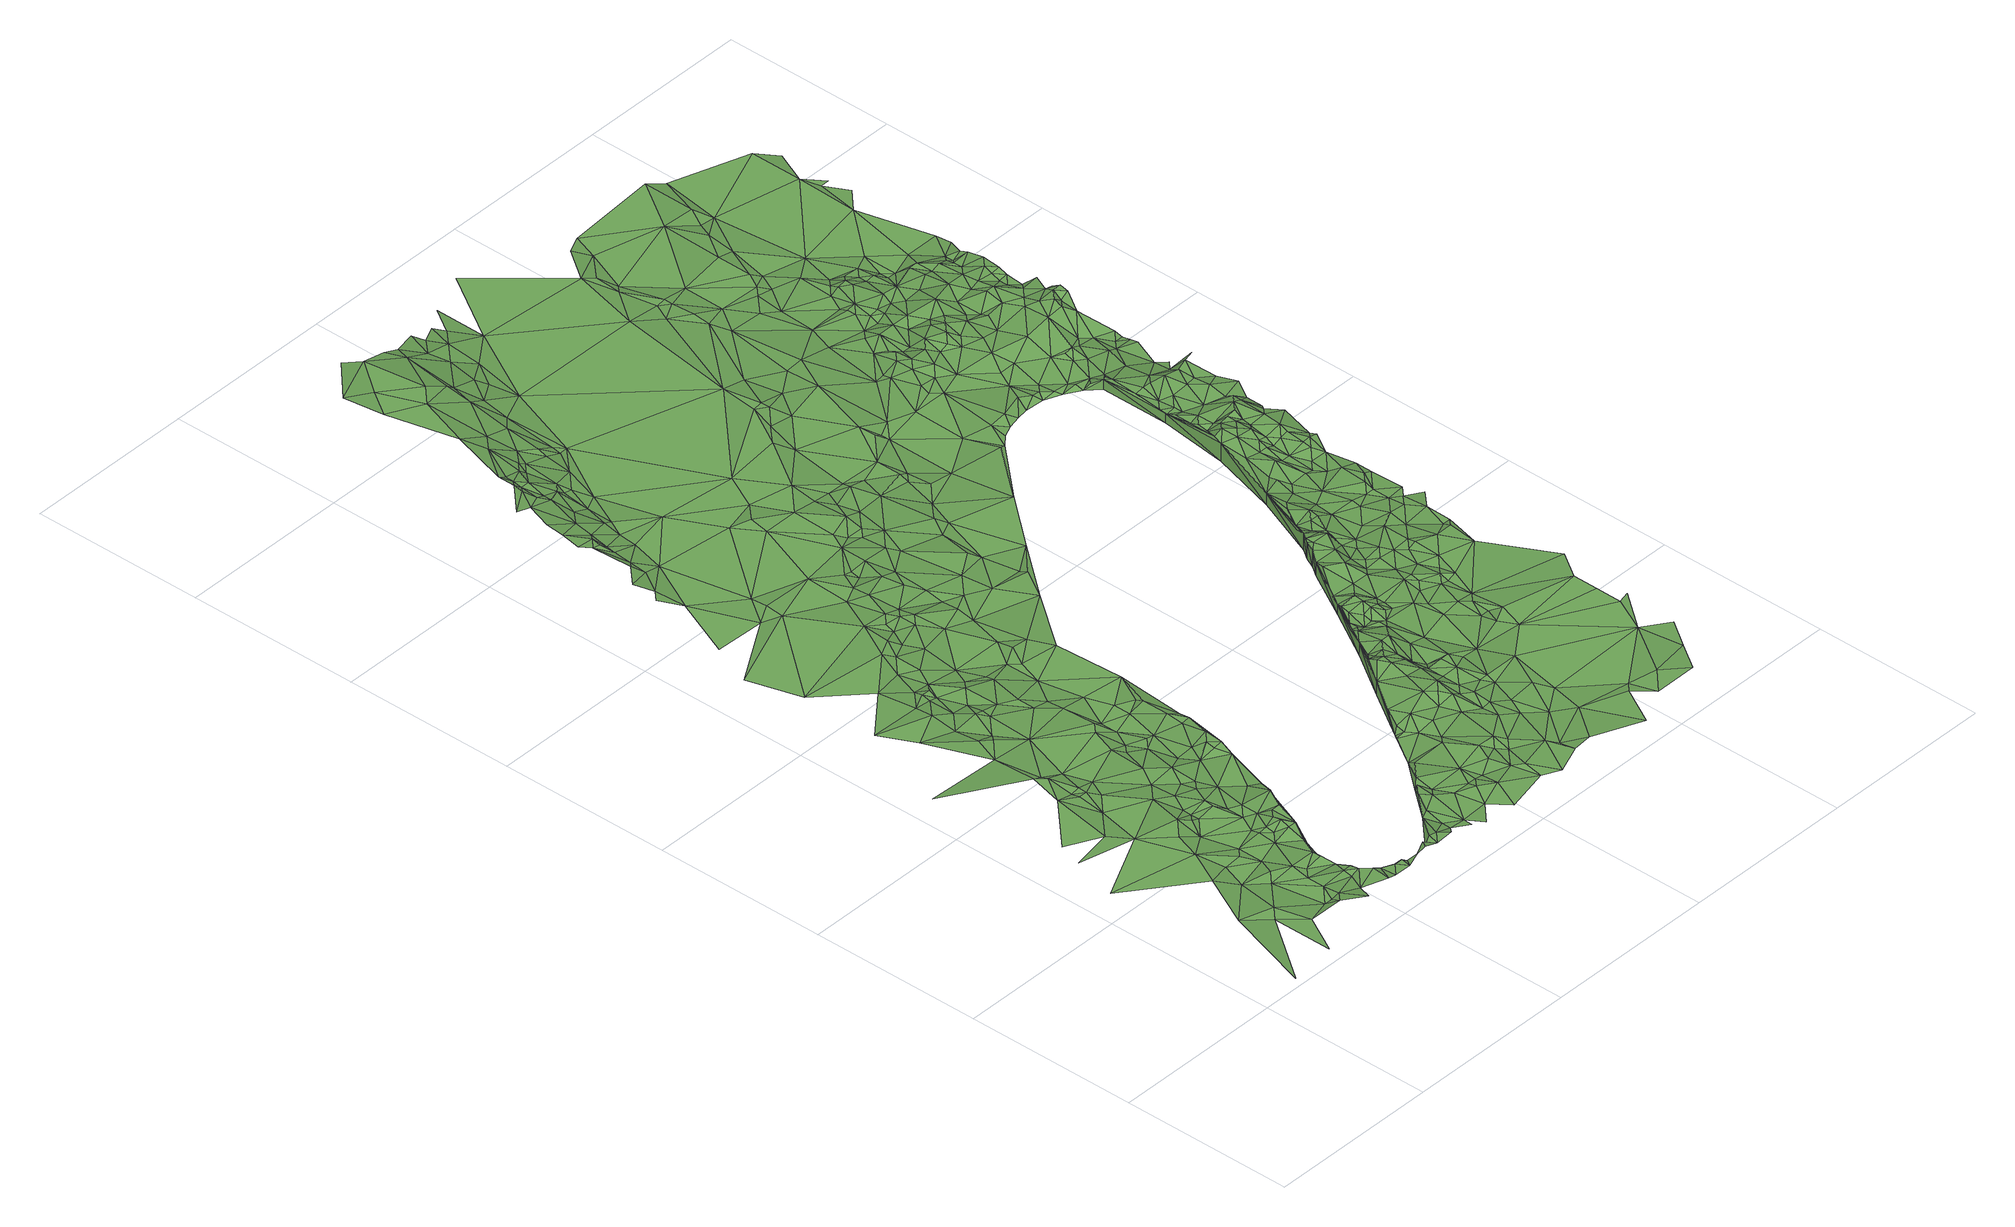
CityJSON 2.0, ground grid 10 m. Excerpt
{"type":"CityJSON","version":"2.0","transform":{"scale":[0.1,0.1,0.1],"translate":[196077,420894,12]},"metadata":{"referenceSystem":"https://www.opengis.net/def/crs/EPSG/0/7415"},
"CityObjects":{
"plantcover1":{"type":"PlantCover","attributes":{"3df_class":"Forest","bgt_fysiekvoorkomen":"groenvoorziening","bgt_status":"bestaand","identificatienamespace":"NL.IMGeo","begroeidterreindeeloptalud":"true","plus_fysiekvoorkomen":"gras- en kruidachtigen","relatievehoogteligging":0,"aantal_punten":0},"geometry":[{"type":"MultiSurface","lod":"1","boundaries":[[[0,1,2]],[[3,1,0]],[[0,4,5]],[[3,0,5]],[[3,6,1]],[[1,6,7]],[[7,8,9]],[[5,10,3]],[[9,8,11]],[[11,12,13]],[[3,14,6]],[[5,15,10]],[[10,14,3]],[[16,12,17]],[[6,18,7]],[[18,8,7]],[[10,15,19]],[[14,20,6]],[[14,10,21]],[[10,19,21]],[[22,19,15]],[[12,11,23]],[[6,24,18]],[[22,15,25]],[[24,6,20]],[[26,11,8]],[[21,19,22]],[[27,8,18]],[[17,12,23]],[[14,21,28]],[[20,14,29]],[[30,22,25]],[[29,14,28]],[[27,18,24]],[[31,32,33]],[[34,8,27]],[[35,26,8]],[[24,20,29]],[[36,11,26]],[[21,22,37]],[[35,8,34]],[[17,23,38]],[[37,22,30]],[[28,21,39]],[[29,28,40]],[[34,27,24]],[[17,38,41]],[[11,42,23]],[[17,41,43]],[[32,17,43]],[[23,44,38]],[[21,37,39]],[[35,36,26]],[[40,28,45]],[[46,24,29]],[[38,44,41]],[[36,42,11]],[[44,23,47]],[[40,48,29]],[[37,30,49]],[[34,24,46]],[[45,28,39]],[[41,44,50]],[[43,41,50]],[[43,51,32]],[[36,35,52]],[[53,49,30]],[[54,53,30]],[[39,37,49]],[[32,51,33]],[[55,35,34]],[[23,42,47]],[[56,40,45]],[[46,29,48]],[[48,40,56]],[[57,39,49]],[[58,52,35]],[[45,39,57]],[[50,44,59]],[[43,50,60]],[[43,60,51]],[[61,34,46]],[[44,47,59]],[[49,62,57]],[[36,52,63]],[[57,62,45]],[[53,62,49]],[[55,34,61]],[[64,56,45]],[[33,65,66]],[[67,66,68]],[[56,64,48]],[[60,50,59]],[[53,54,69]],[[63,70,36]],[[58,63,52]],[[42,36,70]],[[69,62,53]],[[71,69,54]],[[72,58,35]],[[73,46,48]],[[72,35,55]],[[48,64,74]],[[75,61,46]],[[66,65,76]],[[74,73,48]],[[51,77,33]],[[33,78,65]],[[71,79,69]],[[80,55,61]],[[75,46,81]],[[47,82,59]],[[81,46,73]],[[75,80,61]],[[83,63,58]],[[47,42,82]],[[66,76,68]],[[51,60,77]],[[84,69,79]],[[70,63,85]],[[86,79,71]],[[70,87,42]],[[68,88,67]],[[89,80,75]],[[83,58,72]],[[67,88,90]],[[75,81,89]],[[91,55,80]],[[73,74,92]],[[85,63,83]],[[33,77,78]],[[84,79,93]],[[70,85,87]],[[81,73,92]],[[94,80,89]],[[91,72,55]],[[78,95,65]],[[93,79,86]],[[95,76,65]],[[82,42,87]],[[89,81,92]],[[91,80,94]],[[59,96,60]],[[84,93,97]],[[92,94,89]],[[72,98,83]],[[85,83,98]],[[97,93,86]],[[59,82,99]],[[98,72,100]],[[101,94,92]],[[91,100,72]],[[87,85,102]],[[101,91,94]],[[77,95,78]],[[97,86,103]],[[104,68,76]],[[105,76,95]],[[106,82,87]],[[74,107,92]],[[108,101,92]],[[109,85,98]],[[87,102,106]],[[108,91,101]],[[110,111,112]],[[59,99,96]],[[105,104,76]],[[68,113,88]],[[109,98,100]],[[109,102,85]],[[60,114,77]],[[115,100,91]],[[77,116,95]],[[104,113,68]],[[88,117,90]],[[116,105,95]],[[90,118,112]],[[91,108,115]],[[119,106,102]],[[107,108,92]],[[82,106,120]],[[82,120,99]],[[114,60,96]],[[88,113,121]],[[102,109,119]],[[88,121,117]],[[122,123,103]],[[105,124,104]],[[119,120,106]],[[125,109,100]],[[104,126,113]],[[116,127,105]],[[115,125,100]],[[122,128,123]],[[127,124,105]],[[124,126,104]],[[107,115,108]],[[99,129,96]],[[113,126,121]],[[117,130,90]],[[128,131,123]],[[121,132,117]],[[77,133,116]],[[126,132,121]],[[99,120,134]],[[116,135,127]],[[128,136,131]],[[137,119,109]],[[99,134,129]],[[127,135,124]],[[137,120,119]],[[111,110,138]],[[139,115,107]],[[140,96,129]],[[132,141,117]],[[125,115,139]],[[126,141,132]],[[114,142,77]],[[90,130,118]],[[138,143,144]],[[128,145,136]],[[96,140,114]],[[117,141,130]],[[146,123,131]],[[124,147,126]],[[116,133,135]],[[148,112,118]],[[134,120,149]],[[129,134,140]],[[135,147,124]],[[150,133,77]],[[147,141,126]],[[149,120,137]],[[131,136,146]],[[142,150,77]],[[143,151,152]],[[112,148,110]],[[153,109,125]],[[136,145,154]],[[114,140,155]],[[141,156,130]],[[139,107,153]],[[109,153,137]],[[157,140,134]],[[125,139,153]],[[154,158,136]],[[133,159,135]],[[155,142,114]],[[136,158,146]],[[155,140,157]],[[147,160,141]],[[134,149,161]],[[151,162,163]],[[149,137,164]],[[156,165,130]],[[130,165,118]],[[157,134,161]],[[135,166,147]],[[155,167,142]],[[159,166,135]],[[133,168,159]],[[141,169,156]],[[149,164,161]],[[158,170,146]],[[167,150,142]],[[162,171,163]],[[161,155,157]],[[143,172,151]],[[138,173,143]],[[168,133,150]],[[160,169,141]],[[158,154,174]],[[164,137,175]],[[176,175,137]],[[153,176,137]],[[166,160,147]],[[174,170,158]],[[177,174,154]],[[170,178,146]],[[138,110,179]],[[165,180,118]],[[155,181,167]],[[182,183,184]],[[172,162,151]],[[184,183,185]],[[181,155,161]],[[156,186,165]],[[187,185,171]],[[138,179,173]],[[187,171,162]],[[175,176,188]],[[167,189,150]],[[173,172,143]],[[164,175,190]],[[174,191,170]],[[176,153,188]],[[166,192,160]],[[168,193,159]],[[160,192,169]],[[161,164,194]],[[195,184,185]],[[178,170,191]],[[189,168,150]],[[169,186,156]],[[180,148,118]],[[195,185,196]],[[196,185,187]],[[159,193,166]],[[165,197,180]],[[198,146,178]],[[175,188,190]],[[199,200,182]],[[201,182,184]],[[194,164,190]],[[186,197,165]],[[172,187,162]],[[202,167,181]],[[184,195,203]],[[202,189,167]],[[195,196,203]],[[174,204,205]],[[181,161,206]],[[178,191,207]],[[188,153,208]],[[161,194,206]],[[201,199,182]],[[174,209,191]],[[189,193,168]],[[201,184,203]],[[200,199,210]],[[207,198,178]],[[188,208,190]],[[166,211,192]],[[192,211,169]],[[210,212,213]],[[197,214,180]],[[180,214,148]],[[191,215,207]],[[216,196,187]],[[174,205,209]],[[208,194,190]],[[148,217,110]],[[218,179,110]],[[216,187,172]],[[191,209,215]],[[215,198,207]],[[193,211,166]],[[203,196,216]],[[212,219,213]],[[153,220,208]],[[221,202,181]],[[218,173,179]],[[222,181,206]],[[206,194,208]],[[215,223,198]],[[186,224,197]],[[148,214,225]],[[226,201,203]],[[227,186,169]],[[221,181,222]],[[224,214,197]],[[199,228,210]],[[229,212,210]],[[225,230,148]],[[208,220,206]],[[201,231,199]],[[206,220,222]],[[226,203,216]],[[209,232,215]],[[205,233,209]],[[193,234,211]],[[228,229,210]],[[110,217,218]],[[235,169,211]],[[236,189,202]],[[217,148,230]],[[236,193,189]],[[237,198,223]],[[225,214,238]],[[239,219,212]],[[231,201,226]],[[240,223,215]],[[229,239,212]],[[209,233,232]],[[227,224,186]],[[199,241,228]],[[236,202,221]],[[214,224,238]],[[242,219,243]],[[231,241,199]],[[238,230,225]],[[227,169,235]],[[244,172,173]],[[239,243,219]],[[245,246,205]],[[205,246,233]],[[215,232,240]],[[229,247,239]],[[228,247,229]],[[234,248,211]],[[236,221,222]],[[222,220,236]],[[249,242,243]],[[237,223,250]],[[240,250,223]],[[232,233,251]],[[252,216,172]],[[253,243,239]],[[247,253,239]],[[193,254,234]],[[255,217,230]],[[256,238,224]],[[211,248,235]],[[257,231,226]],[[258,230,238]],[[251,233,246]],[[256,224,227]],[[228,259,247]],[[228,241,259]],[[240,232,251]],[[249,243,260]],[[230,258,255]],[[261,241,231]],[[256,258,238]],[[259,253,247]],[[260,243,253]],[[262,242,249]],[[254,193,236]],[[218,217,263]],[[226,216,252]],[[234,264,248]],[[263,217,255]],[[261,231,257]],[[218,265,173]],[[251,246,266]],[[240,251,266]],[[241,261,259]],[[245,267,246]],[[252,257,226]],[[264,235,248]],[[262,249,260]],[[262,268,242]],[[253,259,269]],[[254,264,234]],[[270,260,253]],[[271,237,250]],[[227,235,272]],[[273,256,227]],[[250,240,271]],[[244,252,172]],[[218,263,274]],[[261,275,259]],[[269,270,253]],[[266,276,240]],[[256,277,258]],[[246,278,266]],[[279,261,257]],[[244,173,265]],[[258,280,255]],[[272,235,264]],[[281,263,255]],[[259,275,269]],[[282,260,270]],[[227,272,273]],[[261,283,275]],[[262,260,282]],[[237,284,285]],[[286,274,263]],[[279,257,252]],[[256,273,277]],[[246,267,278]],[[237,287,284]],[[283,269,275]],[[266,278,276]],[[279,283,261]],[[281,286,263]],[[288,270,269]],[[271,287,237]],[[240,276,289]],[[280,281,255]],[[282,270,288]],[[240,289,271]],[[277,290,258]],[[290,280,258]],[[218,274,291]],[[274,286,292]],[[262,293,268]],[[262,282,294]],[[284,295,285]],[[296,269,283]],[[284,287,295]],[[268,297,298]],[[288,294,282]],[[278,267,299]],[[296,288,269]],[[295,300,285]],[[273,272,301]],[[278,302,276]],[[296,283,279]],[[303,298,304]],[[218,291,265]],[[292,286,305]],[[293,262,294]],[[286,281,305]],[[292,291,274]],[[277,273,301]],[[271,306,287]],[[299,267,307]],[[276,302,289]],[[289,306,271]],[[308,285,300]],[[268,293,297]],[[309,281,280]],[[278,299,310]],[[295,311,300]],[[301,290,277]],[[312,272,264]],[[312,264,254]],[[290,309,280]],[[295,287,311]],[[304,298,297]],[[302,278,310]],[[305,281,309]],[[294,288,313]],[[313,288,296]],[[291,292,305]],[[306,314,287]],[[311,308,300]],[[315,306,289]],[[244,265,316]],[[317,301,272]],[[244,318,252]],[[289,302,315]],[[287,314,311]],[[319,299,307]],[[320,285,308]],[[321,293,294]],[[310,315,302]],[[301,322,290]],[[322,309,290]],[[323,294,313]],[[324,296,279]],[[325,279,252]],[[299,319,310]],[[326,303,304]],[[318,244,316]],[[327,305,309]],[[323,321,294]],[[315,310,328]],[[265,291,329]],[[330,304,297]],[[317,272,312]],[[331,314,306]],[[332,297,293]],[[333,313,296]],[[305,327,291]],[[306,315,331]],[[334,308,311]],[[285,320,335]],[[314,336,311]],[[316,265,337]],[[333,323,313]],[[310,319,328]],[[301,317,322]],[[319,307,338]],[[332,293,321]],[[339,303,326]],[[340,309,322]],[[265,329,337]],[[329,291,341]],[[340,327,309]],[[333,296,324]],[[321,323,342]],[[334,320,308]],[[326,304,330]],[[252,318,325]],[[342,323,333]],[[336,334,311]],[[343,315,328]],[[331,336,314]],[[327,344,291]],[[318,316,337]],[[291,344,341]],[[279,325,324]],[[297,345,330]],[[297,332,345]],[[331,315,343]],[[346,319,338]],[[342,333,324]],[[347,321,342]],[[348,328,319]],[[347,332,321]],[[336,349,334]],[[350,329,341]],[[351,346,338]],[[336,331,352]],[[347,342,324]],[[317,353,322]],[[354,327,340]],[[341,344,355]],[[337,329,350]],[[322,356,340]],[[344,327,354]],[[334,357,320]],[[328,348,343]],[[336,352,349]],[[312,358,317]],[[359,331,343]],[[331,359,352]],[[349,360,334]],[[355,350,341]],[[346,361,319]],[[332,362,345]],[[363,364,320]],[[354,355,344]],[[347,365,332]],[[326,330,366]],[[335,320,367]],[[368,363,320]],[[369,318,337]],[[368,320,357]],[[334,360,357]],[[352,360,349]],[[366,330,345]],[[365,362,332]],[[322,353,356]],[[358,370,317]],[[371,359,343]],[[317,370,353]],[[352,359,372]],[[373,337,350]],[[348,319,361]],[[352,372,360]],[[348,371,343]],[[364,367,320]],[[318,369,325]],[[374,354,340]],[[375,346,351]],[[363,376,364]],[[345,362,366]],[[374,340,356]],[[377,372,359]],[[371,377,359]],[[363,368,376]],[[324,378,347]],[[354,379,355]],[[350,355,379]],[[369,337,373]],[[366,380,326]],[[381,357,360]],[[364,376,382]],[[360,372,383]],[[357,381,368]],[[382,384,364]],[[335,367,385]],[[373,350,386]],[[378,365,347]],[[365,387,362]],[[375,361,346]],[[372,377,383]],[[388,371,348]],[[312,389,358]],[[386,350,379]],[[376,368,390]],[[391,360,383]],[[376,392,382]],[[353,374,356]],[[384,367,364]],[[391,381,360]],[[382,392,384]],[[361,388,348]],[[390,368,381]],[[393,377,371]],[[394,392,376]],[[373,386,395]],[[376,390,394]],[[396,383,377]],[[358,389,370]],[[369,373,395]],[[397,354,374]],[[366,398,380]],[[371,388,393]],[[399,379,354]],[[365,400,387]],[[401,384,392]],[[370,389,353]],[[362,402,366]],[[403,381,391]],[[375,351,404]],[[403,390,381]],[[401,367,384]],[[378,400,365]],[[362,387,402]],[[394,401,392]],[[405,391,383]],[[386,379,406]],[[377,393,396]],[[353,407,374]],[[408,394,390]],[[403,408,390]],[[399,354,397]],[[388,361,409]],[[396,405,383]],[[405,403,391]],[[395,386,406]],[[410,398,366]],[[401,411,367]],[[369,395,412]],[[413,408,403]],[[414,401,394]],[[325,369,415]],[[408,414,394]],[[389,407,353]],[[361,375,416]],[[409,393,388]],[[411,417,367]],[[374,407,397]],[[410,366,402]],[[418,396,393]],[[379,399,406]],[[419,413,403]],[[418,405,396]],[[405,419,403]],[[414,411,401]],[[325,420,324]],[[416,409,361]],[[385,367,421]],[[395,406,412]],[[400,422,387]],[[423,408,413]],[[414,408,423]],[[378,422,400]],[[411,424,417]],[[422,402,387]],[[410,425,398]],[[417,421,367]],[[426,413,419]],[[426,419,405]],[[427,405,418]],[[378,324,420]],[[369,412,428]],[[414,429,411]],[[404,430,375]],[[397,407,431]],[[399,397,431]],[[424,432,417]],[[426,423,413]],[[411,433,424]],[[427,426,405]],[[399,434,406]],[[435,418,393]],[[412,406,434]],[[423,429,414]],[[409,435,393]],[[436,410,402]],[[429,433,411]],[[437,416,375]],[[424,433,432]],[[385,421,438]],[[432,421,417]],[[369,428,415]],[[425,410,439]],[[416,435,409]],[[418,440,427]],[[422,436,402]],[[433,441,432]],[[410,436,439]],[[426,442,423]],[[430,437,375]],[[441,443,432]],[[444,399,431]],[[445,433,429]],[[325,415,446]],[[426,427,440]],[[443,421,432]],[[429,423,442]],[[447,434,399]],[[418,435,440]],[[433,445,448]],[[389,449,407]],[[433,450,441]],[[378,451,422]],[[448,450,433]],[[434,452,412]],[[426,440,442]],[[453,445,429]],[[453,448,445]],[[444,447,399]],[[442,453,429]],[[431,407,449]],[[412,452,428]],[[441,454,443]],[[441,450,454]],[[450,448,455]],[[421,443,456]],[[453,455,448]],[[439,436,457]],[[444,431,458]],[[422,451,436]],[[455,454,450]],[[459,437,430]],[[456,443,454]],[[421,456,460]],[[447,452,434]],[[325,446,420]],[[415,428,461]],[[455,453,462]],[[436,463,457]],[[454,455,464]],[[438,421,465]],[[455,462,464]],[[462,453,466]],[[458,431,467]],[[468,447,444]],[[453,442,469]],[[468,444,458]],[[470,442,440]],[[460,456,471]],[[421,460,465]],[[451,463,436]],[[452,447,468]],[[456,454,472]],[[459,473,437]],[[464,462,466]],[[440,435,474]],[[464,472,454]],[[415,461,446]],[[431,449,467]],[[469,466,453]],[[464,466,475]],[[471,456,472]],[[416,476,435]],[[464,475,472]],[[460,471,477]],[[458,467,468]],[[437,476,416]],[[461,428,478]],[[470,469,442]],[[479,460,477]],[[452,480,428]],[[438,465,481]],[[475,466,469]],[[460,479,465]],[[477,471,472]],[[470,440,482]],[[483,440,474]],[[482,440,483]],[[484,451,378]],[[459,485,473]],[[463,451,486]],[[452,468,487]],[[446,461,488]],[[428,480,478]],[[461,478,488]],[[420,484,378]],[[472,475,489]],[[477,472,490]],[[468,467,487]],[[491,469,470]],[[492,479,477]],[[475,469,489]],[[473,476,437]],[[465,479,492]],[[446,488,493]],[[452,494,480]],[[452,487,494]],[[435,476,474]],[[446,493,420]],[[481,465,495]],[[491,470,496]],[[497,469,491]],[[492,477,490]],[[470,482,496]],[[490,472,489]],[[481,495,498]],[[483,499,482]],[[500,483,474]],[[501,465,492]],[[495,465,501]],[[497,489,469]],[[467,449,502]],[[500,499,483]],[[498,495,503]],[[493,488,504]],[[505,496,482]],[[478,504,488]],[[485,506,473]],[[505,482,499]],[[492,490,507]],[[493,508,420]],[[495,509,503]],[[498,503,510]],[[511,491,496]],[[497,491,511]],[[494,512,480]],[[487,512,494]],[[495,501,509]],[[505,499,500]],[[501,492,513]],[[509,514,503]],[[513,492,507]],[[487,467,515]],[[489,497,516]],[[510,503,517]],[[518,496,505]],[[514,517,503]],[[490,489,519]],[[507,490,519]],[[508,493,504]],[[473,506,476]],[[518,505,500]],[[510,517,520]],[[516,497,511]],[[509,521,514]],[[522,478,480]],[[518,511,496]],[[509,501,521]],[[480,512,523]],[[523,512,487]],[[489,516,524]],[[513,507,525]],[[489,524,519]],[[526,517,514]],[[504,478,522]],[[515,467,502]],[[449,527,502]],[[528,501,513]],[[526,514,521]],[[525,507,529]],[[507,519,529]],[[524,516,530]],[[511,530,516]],[[521,501,528]],[[531,511,518]],[[532,533,517]],[[517,526,532]],[[480,523,522]],[[534,513,525]],[[474,535,500]],[[530,511,531]],[[519,524,536]],[[476,537,474]],[[528,513,534]],[[531,518,538]],[[526,521,539]],[[536,524,530]],[[487,540,523]],[[528,539,521]],[[533,532,541]],[[542,525,529]],[[532,526,543]],[[544,508,504]],[[520,517,545]],[[530,531,538]],[[487,515,540]],[[546,420,508]],[[539,543,526]],[[547,529,519]],[[534,525,542]],[[517,533,545]],[[535,518,500]],[[548,541,532]],[[532,543,548]],[[451,549,550]],[[533,541,551]],[[506,552,476]],[[547,519,536]],[[553,530,538]],[[553,536,530]],[[539,528,554]],[[522,544,504]],[[515,502,527]],[[549,451,484]],[[542,529,547]],[[528,534,554]],[[555,484,420]],[[543,539,554]],[[537,556,474]],[[534,542,554]],[[557,548,543]],[[548,558,541]],[[559,553,538]],[[535,474,556]],[[536,553,559]],[[551,545,533]],[[558,551,541]],[[547,536,560]],[[515,527,561]],[[520,545,562]],[[538,518,563]],[[558,548,557]],[[546,555,420]],[[560,536,559]],[[522,523,564]],[[554,565,543]],[[543,565,557]],[[566,508,544]],[[476,567,537]],[[568,561,527]],[[569,542,547]],[[554,542,569]],[[551,558,570]],[[571,544,522]],[[572,547,560]],[[573,523,540]],[[560,559,574]],[[565,558,557]],[[570,545,551]],[[559,538,563]],[[540,515,575]],[[572,560,574]],[[546,508,566]],[[569,547,572]],[[565,554,576]],[[575,515,561]],[[568,577,561]],[[578,570,558]],[[571,522,564]],[[576,554,569]],[[523,573,564]],[[574,559,579]],[[565,578,558]],[[518,535,580]],[[579,572,574]],[[571,566,544]],[[581,545,570]],[[555,582,484]],[[580,563,518]],[[577,583,561]],[[578,581,570]],[[559,563,579]],[[540,584,585]],[[540,585,573]],[[484,582,586]],[[540,575,584]],[[569,572,587]],[[484,586,549]],[[561,583,575]],[[562,545,588]],[[572,579,587]],[[589,565,576]],[[545,581,590]],[[577,591,583]],[[592,555,546]],[[593,576,569]],[[565,594,578]],[[545,590,595]],[[592,596,555]],[[578,597,581]],[[573,598,564]],[[555,596,582]],[[545,595,599]],[[569,587,593]],[[600,571,564]],[[593,589,576]],[[589,594,565]],[[579,563,601]],[[590,581,602]],[[579,603,587]],[[594,597,578]],[[588,545,599]],[[582,604,586]],[[597,602,581]],[[585,605,573]],[[562,588,606]],[[603,579,601]],[[602,595,590]],[[546,566,607]],[[585,584,608]],[[546,607,592]],[[591,609,583]],[[596,604,582]],[[586,610,549]],[[584,575,608]],[[566,571,611]],[[573,612,598]],[[564,598,613]],[[604,614,586]],[[586,614,610]],[[607,596,592]],[[585,608,605]],[[615,601,563]],[[573,605,612]],[[583,616,575]],[[593,587,617]],[[609,591,618]],[[595,602,619]],[[564,613,600]],[[595,619,599]],[[597,620,602]],[[571,600,611]],[[603,601,615]],[[621,587,603]],[[622,594,589]],[[593,623,589]],[[622,597,594]],[[598,612,613]],[[596,624,604]],[[625,607,566]],[[609,616,583]],[[608,575,626]],[[627,588,599]],[[587,621,617]],[[620,619,602]],[[605,628,612]],[[604,624,614]],[[610,629,549]],[[605,608,630]],[[615,621,603]],[[623,593,617]],[[623,622,589]],[[618,631,609]],[[624,596,607]],[[619,632,599]],[[611,625,566]],[[632,627,599]],[[630,628,605]],[[614,629,610]],[[633,588,634]],[[575,616,626]],[[618,635,631]],[[622,636,597]],[[637,620,597]],[[634,588,627]],[[628,638,612]],[[612,638,613]],[[630,608,626]],[[606,588,639]],[[620,640,619]],[[619,640,632]],[[639,588,633]],[[609,631,616]],[[600,613,641]],[[549,629,642]],[[617,621,643]],[[644,633,634]],[[613,638,645]],[[623,617,643]],[[620,646,640]],[[622,623,647]],[[636,648,597]],[[637,597,648]],[[627,649,634]],[[650,638,628]],[[651,627,632]],[[630,652,628]],[[635,653,631]],[[654,633,644]],[[646,620,637]],[[636,622,647]],[[632,640,655]],[[616,631,653]],[[645,638,650]],[[656,633,654]],[[627,657,649]],[[652,650,628]],[[645,658,613]],[[659,640,646]],[[632,655,651]],[[600,660,611]],[[626,661,630]],[[625,662,607]],[[627,651,657]],[[663,644,634]],[[649,663,634]],[[639,633,656]],[[635,664,653]],[[606,639,665]],[[655,640,659]],[[600,641,660]],[[623,666,647]],[[643,666,623]],[[641,613,658]],[[611,667,625]],[[643,621,668]],[[646,637,669]],[[616,670,626]],[[658,645,650]],[[652,630,661]],[[669,659,646]],[[654,644,671]],[[664,635,672]],[[653,673,616]],[[674,636,647]],[[607,675,624]],[[671,644,663]],[[655,676,651]],[[676,655,659]],[[677,663,649]],[[657,677,649]],[[673,653,664]],[[652,678,650]],[[656,654,679]],[[674,648,636]],[[651,680,657]],[[678,658,650]],[[667,662,625]],[[679,654,671]],[[639,656,681]],[[651,676,680]],[[663,682,671]],[[681,656,679]],[[641,658,660]],[[666,683,647]],[[677,682,663]],[[683,674,647]],[[659,669,684]],[[662,675,607]],[[639,681,685]],[[659,686,676]],[[661,626,687]],[[652,688,678]],[[661,688,652]],[[642,629,689]],[[657,690,677]],[[670,691,626]],[[669,637,692]],[[680,690,657]],[[692,637,648]],[[639,685,693]],[[694,664,672]],[[676,686,680]],[[685,681,695]],[[695,681,679]],[[664,694,673]],[[673,696,616]],[[616,696,670]],[[611,660,697]],[[611,698,667]],[[699,686,659]],[[682,700,671]],[[699,659,684]],[[677,701,682]],[[614,624,702]],[[703,648,674]],[[658,678,704]],[[639,693,705]],[[706,693,685]],[[687,626,691]],[[688,661,707]],[[690,701,677]],[[706,685,695]],[[660,658,704]],[[665,639,708]],[[669,692,684]],[[709,710,672]],[[694,672,710]],[[702,629,614]],[[679,671,711]],[[682,701,700]],[[707,661,687]],[[697,712,611]],[[703,674,683]],[[713,690,680]],[[692,648,703]],[[686,713,680]],[[678,688,714]],[[715,693,706]],[[716,662,667]],[[705,693,715]],[[671,700,711]],[[717,695,679]],[[712,698,611]],[[639,705,708]],[[699,718,686]],[[707,719,688]],[[720,624,675]],[[670,696,691]],[[678,714,704]],[[721,699,684]],[[722,706,695]],[[690,723,701]],[[665,708,724]],[[660,704,725]],[[721,684,692]],[[686,718,713]],[[700,701,711]],[[719,707,687]],[[660,726,697]],[[699,721,718]],[[722,715,706]],[[679,711,717]],[[705,715,727]],[[716,675,662]],[[709,708,728]],[[709,729,710]],[[713,723,690]],[[660,725,726]],[[710,729,694]],[[717,722,695]],[[730,705,727]],[[688,719,731]],[[708,705,730]],[[724,708,709]],[[694,732,673]],[[688,731,714]],[[709,728,729]],[[701,723,711]],[[733,667,698]],[[732,696,673]],[[720,734,624]],[[687,691,735]],[[692,736,721]],[[719,687,737]],[[730,738,708]],[[728,708,729]],[[727,715,739]],[[740,713,718]],[[721,740,718]],[[704,741,725]],[[697,742,712]],[[702,689,629]],[[743,716,667]],[[697,726,742]],[[744,715,722]],[[737,687,735]],[[704,714,745]],[[712,742,698]],[[738,730,746]],[[725,741,726]],[[738,746,708]],[[747,731,719]],[[748,711,723]],[[747,719,737]],[[736,740,721]],[[717,711,749]],[[739,715,744]],[[704,745,741]],[[750,675,716]],[[730,727,751]],[[708,746,729]],[[722,717,752]],[[733,743,667]],[[729,753,694]],[[696,754,691]],[[714,731,755]],[[726,756,742]],[[726,741,756]],[[750,720,675]],[[749,711,748]],[[733,698,742]],[[734,702,624]],[[751,727,739]],[[723,757,748]],[[713,758,723]],[[755,745,714]],[[759,717,749]],[[691,760,735]],[[731,747,755]],[[744,722,752]],[[694,753,732]],[[740,758,713]],[[761,717,759]],[[730,762,746]],[[752,717,761]],[[737,735,763]],[[751,739,744]],[[737,763,747]],[[730,751,762]],[[732,754,696]],[[723,758,757]],[[743,750,716]],[[746,764,729]],[[754,760,691]],[[765,755,747]],[[733,742,766]],[[756,741,767]],[[748,757,768]],[[745,767,741]],[[742,756,769]],[[749,748,770]],[[753,729,764]],[[763,765,747]],[[759,749,770]],[[735,760,763]],[[752,771,744]],[[742,772,766]],[[755,773,745]],[[774,752,761]],[[744,771,751]],[[750,775,720]],[[770,748,768]],[[776,732,753]],[[777,733,766]],[[743,733,777]],[[775,734,720]],[[742,769,772]],[[769,756,767]],[[773,755,765]],[[752,774,771]],[[745,778,767]],[[776,779,732]],[[780,761,759]],[[753,779,776]],[[746,762,781]],[[773,778,745]],[[763,782,765]],[[746,781,764]],[[783,777,766]],[[779,753,764]],[[784,774,761]],[[766,772,783]],[[780,759,770]],[[760,785,763]],[[786,743,777]],[[782,773,765]],[[751,771,787]],[[788,762,751]],[[789,771,774]],[[777,783,786]],[[790,754,732]],[[750,743,791]],[[792,782,763]],[[775,793,734]],[[794,779,764]],[[793,702,734]],[[780,784,761]],[[779,790,732]],[[789,774,784]],[[785,792,763]],[[795,769,767]],[[796,772,769]],[[783,772,796]],[[775,750,791]],[[767,778,795]],[[754,797,760]],[[751,787,788]],[[781,794,764]],[[783,798,786]],[[771,789,787]],[[702,799,689]],[[791,743,786]],[[781,762,800]],[[801,773,782]],[[773,802,778]],[[760,803,785]],[[795,796,769]],[[783,804,798]],[[762,788,800]],[[792,801,782]],[[794,805,779]],[[804,783,796]],[[802,795,778]],[[792,785,803]],[[805,790,779]],[[790,797,754]],[[760,797,803]],[[806,786,798]],[[807,702,793]],[[787,789,808]],[[794,781,809]],[[801,810,773]],[[811,788,787]],[[773,810,802]],[[812,796,795]],[[812,804,796]],[[781,800,809]],[[792,813,801]],[[809,805,794]],[[798,804,806]],[[806,791,786]],[[814,793,775]],[[803,813,792]],[[815,812,795]],[[812,806,804]],[[800,788,816]],[[807,817,702]],[[814,775,791]],[[802,818,795]],[[809,800,819]],[[820,790,805]],[[790,821,797]],[[813,822,801]],[[822,810,801]],[[795,823,815]],[[814,807,793]],[[824,806,812]],[[824,812,815]],[[819,800,825]],[[816,825,800]],[[802,810,818]],[[797,826,803]],[[809,827,805]],[[803,828,813]],[[829,821,790]],[[829,790,820]],[[795,830,823]],[[809,819,831]],[[795,818,830]],[[823,824,815]],[[821,826,797]],[[805,827,820]],[[826,828,803]],[[806,832,791]],[[828,822,813]],[[799,702,817]],[[819,825,833]],[[806,824,832]],[[819,833,831]],[[814,817,807]],[[809,831,827]],[[834,810,822]],[[822,828,835]],[[810,836,818]],[[824,823,832]],[[821,829,837]],[[838,829,820]],[[821,839,826]],[[822,835,834]],[[828,826,840]],[[834,836,810]],[[827,838,820]],[[818,836,830]],[[830,841,823]],[[837,839,821]],[[838,837,829]],[[842,835,828]],[[840,826,839]],[[843,828,840]],[[836,841,830]],[[827,844,838]],[[842,828,843]],[[834,845,836]],[[846,832,823]],[[847,834,835]],[[848,817,814]],[[838,844,837]],[[845,841,836]],[[841,846,823]],[[842,849,835]],[[837,850,839]],[[845,834,851]],[[843,840,852]],[[849,847,835]],[[848,799,817]],[[837,844,850]],[[853,840,839]],[[847,851,834]],[[854,841,845]],[[855,839,850]],[[856,845,851]],[[852,840,853]],[[857,791,832]],[[858,842,843]],[[858,843,852]],[[845,856,854]],[[849,842,858]],[[859,847,849]],[[791,860,814]],[[854,861,841]],[[841,861,846]],[[859,849,858]],[[862,851,847]],[[854,856,863]],[[864,856,851]],[[859,862,847]],[[864,851,862]],[[861,854,863]],[[864,863,856]],[[846,857,832]],[[863,865,861]],[[864,865,863]],[[861,866,846]],[[865,867,861]],[[848,814,868]],[[857,860,791]],[[861,867,866]],[[857,846,866]],[[814,860,868]],[[869,860,857]],[[870,869,857]],[[871,860,869]],[[860,872,868]]]}]}
},
"vertices":[
[53,42,5],[38,52,8],[23,2,7],[58,47,7],[53,7,5],[63,27,7],[63,72,5],[53,82,8],[63,102,8],[13,112,8],[78,32,5],[53,132,8],[43,142,10],[18,137,11],[73,62,5],[83,27,7],[23,152,10],[48,177,11],[68,87,5],[83,32,5],[78,67,7],[88,42,5],[88,32,6],[58,157,8],[83,77,5],[93,17,9],[68,117,8],[78,87,6],[88,52,5],[88,62,7],[98,27,6],[8,222,12],[53,197,11],[53,222,10],[83,92,5],[78,112,5],[78,127,8],[103,37,5],[58,172,10],[103,42,6],[93,57,5],[58,177,9],[83,147,7],[58,192,11],[63,172,10],[106,50,4],[98,82,5],[68,167,8],[103,62,7],[108,37,7],[63,177,10],[58,197,9],[83,122,7],[113,32,7],[113,22,6],[98,97,5],[103,57,7],[108,42,6],[88,122,5],[73,177,8],[68,192,8],[98,92,6],[110,40,4],[88,127,5],[105,60,4],[58,237,11],[38,257,11],[28,277,11],[58,267,11],[118,32,4],[88,132,5],[118,22,5],[103,107,5],[108,72,6],[109,71,4],[103,87,6],[58,252,9],[78,222,8],[63,232,11],[123,27,6],[103,92,7],[108,82,9],[93,157,5],[98,122,7],[124,28,4],[98,127,8],[128,22,5],[93,142,6],[58,277,10],[108,87,11],[53,297,12],[108,102,7],[113,82,9],[128,27,6],[108,92,10],[68,237,8],[98,187,8],[131,26,4],[103,117,5],[98,167,7],[108,112,7],[113,97,9],[103,137,7],[138,26,4],[68,262,9],[73,252,11],[103,147,5],[126,107,4],[118,97,9],[113,132,5],[68,372,12],[18,352,12],[28,322,11],[68,277,9],[103,202,8],[123,107,10],[78,247,9],[68,287,9],[78,317,11],[108,142,6],[108,157,7],[68,282,10],[143,27,8],[145,27,4],[78,262,8],[123,122,5],[73,277,8],[78,252,10],[148,22,7],[103,182,6],[73,302,9],[148,27,9],[73,282,10],[98,237,8],[113,177,5],[88,252,8],[153,27,8],[123,152,5],[58,377,11],[128,117,6],[108,187,5],[78,287,8],[108,207,8],[43,412,12],[28,377,12],[158,22,8],[161,43,4],[88,272,8],[88,337,12],[118,162,4],[108,227,7],[38,427,16],[33,422,16],[138,145,4],[163,27,5],[113,197,5],[83,297,9],[118,182,6],[163,32,5],[98,247,8],[93,277,6],[123,182,5],[48,442,14],[33,437,18],[128,162,5],[83,312,9],[103,267,7],[113,207,5],[108,237,6],[98,287,5],[163,42,8],[43,447,18],[58,442,12],[68,392,12],[173,27,4],[133,157,8],[133,152,7],[173,22,4],[168,52,10],[68,382,13],[88,322,11],[128,202,5],[33,482,25],[33,472,23],[43,472,22],[38,467,22],[98,307,8],[48,452,15],[138,152,8],[123,227,5],[138,162,9],[173,47,9],[103,272,6],[118,252,5],[138,177,6],[43,467,21],[48,462,16],[93,317,8],[175,60,4],[48,487,21],[33,492,26],[48,477,19],[128,212,5],[48,467,17],[178,17,5],[188,27,5],[138,187,7],[173,57,10],[143,177,7],[183,42,7],[38,507,26],[118,272,5],[43,517,28],[28,507,29],[98,327,8],[178,52,7],[63,462,12],[98,357,11],[98,382,12],[43,522,29],[145,185,4],[138,207,5],[138,202,7],[178,62,9],[108,322,9],[98,332,10],[63,472,13],[118,312,6],[53,507,22],[48,512,24],[103,337,11],[63,482,15],[193,42,7],[193,37,8],[123,267,5],[128,287,5],[148,225,4],[189,77,4],[108,332,9],[48,522,25],[198,52,8],[58,497,17],[43,532,29],[48,527,26],[103,437,12],[198,17,4],[203,32,7],[53,512,22],[128,277,7],[48,532,26],[188,72,7],[198,42,7],[88,467,12],[53,522,25],[146,265,4],[108,352,12],[113,327,10],[68,482,13],[113,337,8],[63,512,19],[58,532,24],[68,497,13],[58,552,27],[108,362,11],[138,277,6],[113,422,12],[203,42,6],[223,22,5],[53,566,29],[68,517,18],[63,532,20],[208,72,8],[133,307,5],[133,317,7],[113,372,11],[68,512,15],[213,47,8],[133,327,6],[218,37,6],[78,502,12],[128,347,9],[123,357,12],[63,537,23],[73,512,14],[198,92,6],[201,96,4],[118,367,9],[208,87,6],[68,537,20],[218,57,8],[133,337,8],[128,387,11],[118,372,10],[68,562,24],[73,547,20],[203,92,7],[83,522,14],[63,596,29],[43,606,29],[223,32,7],[203,97,8],[143,322,7],[223,52,6],[42,631,27],[53,621,29],[128,372,11],[213,77,6],[233,17,5],[208,107,10],[133,357,9],[228,47,5],[213,97,10],[170,297,4],[83,537,16],[218,87,8],[228,57,8],[113,432,14],[158,317,5],[123,442,12],[243,37,7],[219,124,12],[83,562,20],[153,332,8],[83,542,18],[98,537,12],[133,462,12],[68,641,29],[143,372,10],[233,52,6],[133,397,11],[73,606,29],[233,82,7],[83,586,24],[93,537,12],[228,102,12],[219,124,4],[228,92,8],[133,422,12],[248,22,7],[63,651,26],[148,367,8],[138,392,9],[93,542,13],[243,67,7],[143,387,9],[83,601,26],[248,32,5],[93,571,16],[253,62,5],[233,97,12],[148,402,11],[258,22,8],[238,92,10],[173,337,5],[153,382,10],[148,392,9],[168,342,8],[233,117,11],[178,312,6],[243,77,6],[238,102,13],[263,52,5],[88,601,22],[228,132,16],[228,137,14],[93,586,19],[88,631,25],[237,151,12],[233,127,14],[148,437,12],[178,317,4],[248,77,7],[243,92,7],[148,422,10],[173,362,6],[273,42,7],[233,132,15],[248,87,8],[113,581,13],[158,402,8],[83,641,26],[243,117,10],[233,137,13],[248,97,7],[233,142,11],[237,151,4],[153,412,10],[103,601,18],[258,72,5],[195,328,4],[243,127,10],[248,107,7],[238,137,14],[263,87,5],[243,132,11],[158,422,9],[258,92,7],[178,372,8],[93,641,22],[173,402,9],[108,596,15],[243,142,14],[108,621,16],[248,117,7],[288,12,6],[258,107,7],[168,417,10],[183,367,5],[248,127,6],[273,72,7],[103,631,19],[243,157,12],[168,422,9],[253,122,4],[248,142,14],[168,467,11],[278,62,6],[243,162,10],[263,92,7],[258,117,7],[183,512,12],[254,180,10],[118,611,14],[258,137,6],[248,162,9],[108,646,19],[263,117,7],[268,112,5],[173,457,9],[258,152,9],[298,32,8],[188,382,6],[248,167,9],[253,162,6],[178,417,8],[283,92,7],[118,631,16],[303,37,7],[254,180,4],[113,641,16],[278,112,4],[253,172,10],[268,137,4],[253,177,11],[193,402,6],[258,157,9],[183,492,10],[193,407,8],[258,162,7],[220,358,4],[258,167,8],[138,626,12],[193,422,8],[263,157,7],[263,172,11],[263,167,10],[263,177,12],[123,646,15],[198,392,7],[308,22,7],[258,187,9],[178,477,10],[268,162,8],[128,641,13],[268,167,9],[270,208,12],[273,162,6],[213,392,5],[198,407,6],[283,157,6],[288,142,4],[268,182,8],[273,172,7],[318,32,9],[303,107,7],[273,167,7],[338,62,8],[273,187,8],[193,477,8],[268,202,14],[208,447,8],[270,208,4],[298,127,5],[298,117,7],[193,581,12],[333,22,7],[138,656,12],[213,432,5],[188,487,11],[293,172,7],[283,187,8],[288,152,5],[278,197,13],[188,492,11],[208,437,8],[274,214,14],[298,142,6],[293,162,5],[274,214,4],[303,127,5],[308,122,7],[283,207,13],[243,387,6],[277,220,14],[203,492,8],[303,137,6],[343,37,7],[288,192,6],[198,512,9],[278,217,15],[277,220,4],[303,157,6],[213,437,5],[288,202,7],[278,222,15],[238,407,4],[298,167,6],[281,226,14],[308,142,5],[298,182,5],[281,226,4],[288,217,15],[218,482,9],[223,442,5],[298,172,7],[293,197,6],[288,222,13],[247,388,4],[293,212,7],[298,192,7],[308,162,7],[308,157,5],[288,227,11],[283,232,12],[298,207,5],[348,112,8],[308,177,5],[348,82,8],[313,157,7],[293,217,9],[238,437,5],[288,237,9],[303,197,8],[293,222,11],[218,502,8],[296,263,11],[218,552,11],[308,192,6],[293,232,12],[203,621,12],[163,666,12],[293,247,11],[353,52,8],[313,167,5],[303,212,5],[208,571,10],[348,97,8],[298,232,12],[298,237,13],[318,172,7],[313,187,6],[253,402,6],[296,263,4],[338,167,7],[243,467,5],[308,232,7],[223,542,9],[353,82,10],[253,393,4],[318,207,7],[298,252,10],[228,502,9],[318,192,7],[248,462,7],[318,187,8],[258,437,5],[313,217,5],[260,396,4],[308,242,8],[328,182,9],[358,127,8],[308,257,7],[213,581,10],[263,402,7],[253,442,5],[253,447,7],[208,601,11],[328,202,5],[307,302,15],[323,227,6],[308,267,10],[268,398,4],[218,562,12],[328,212,7],[323,232,7],[308,272,9],[218,576,11],[318,247,8],[248,467,6],[308,287,13],[248,502,5],[338,182,9],[313,262,7],[338,187,7],[218,581,11],[258,457,9],[307,302,4],[233,557,9],[263,447,6],[278,407,6],[208,616,12],[253,517,5],[258,467,9],[258,482,6],[213,606,9],[343,187,7],[283,417,5],[338,212,6],[275,399,4],[318,277,11],[323,262,8],[343,202,7],[333,232,5],[338,222,5],[233,581,9],[243,542,8],[273,442,5],[313,297,18],[263,462,10],[223,631,9],[268,452,9],[283,402,7],[318,287,11],[308,307,16],[313,307,18],[286,398,4],[338,237,7],[333,257,6],[263,472,9],[312,342,10],[323,277,8],[263,492,7],[218,641,10],[343,217,6],[313,317,11],[263,477,7],[328,262,7],[338,232,5],[338,252,8],[318,302,18],[268,472,6],[323,292,13],[273,462,10],[288,402,6],[313,322,13],[323,287,11],[313,327,11],[323,297,17],[268,487,9],[328,277,8],[268,497,6],[278,457,8],[253,552,8],[318,312,16],[293,397,6],[312,342,4],[348,222,6],[253,537,6],[353,212,5],[333,267,7],[288,427,5],[318,317,13],[296,394,4],[293,407,5],[343,242,7],[258,557,8],[328,287,9],[323,307,17],[273,472,6],[318,327,13],[328,292,12],[313,337,11],[323,312,17],[348,242,5],[338,272,10],[313,342,9],[333,287,11],[288,452,8],[278,467,11],[228,646,9],[328,302,14],[293,437,9],[343,267,7],[313,347,9],[303,397,5],[318,337,10],[298,427,5],[273,507,8],[273,517,6],[338,277,11],[328,312,18],[328,307,15],[263,621,9],[348,252,5],[278,487,9],[313,362,11],[318,342,10],[283,457,10],[312,382,10],[305,389,4],[303,392,7],[333,317,18],[273,512,8],[338,292,14],[283,482,6],[318,352,9],[263,552,6],[328,332,11],[338,287,12],[288,462,12],[263,566,8],[343,277,11],[323,347,12],[338,302,15],[312,382,4],[278,497,5],[278,502,7],[318,362,12],[308,387,7],[313,392,5],[313,377,12],[288,472,11],[313,417,5],[278,527,6],[263,586,8],[298,447,10],[348,277,10],[293,457,9],[313,382,11],[323,362,12],[348,282,8],[283,497,8],[278,512,9],[278,547,7],[328,357,16],[288,487,9],[318,387,7],[293,467,12],[338,317,16],[338,322,16],[268,562,6],[328,367,11],[333,347,13],[318,407,5],[313,432,10],[293,477,9],[283,502,8],[343,307,13],[353,302,9],[338,327,13],[308,447,9],[338,337,15],[328,382,9],[303,462,10],[323,402,6],[298,472,11],[283,527,9],[293,502,6],[348,312,9],[293,507,9],[348,322,9],[338,357,14],[288,522,10],[303,482,13],[338,347,14],[273,586,6],[318,412,7],[283,532,7],[298,497,7],[323,412,8],[353,332,11],[333,397,8],[308,467,8],[288,527,10],[348,342,12],[313,457,10],[288,537,5],[343,367,6],[343,377,5],[343,357,17],[328,432,13],[293,557,5],[313,462,8],[273,601,8],[328,412,6],[303,507,8],[298,522,6],[328,447,12],[293,532,7],[283,651,8],[338,397,6],[313,477,8],[308,497,8],[323,457,12],[298,527,6],[333,417,5],[303,532,6],[278,611,6],[353,362,13],[338,412,5],[318,487,11],[348,372,5],[303,522,7],[323,467,14],[288,611,5],[308,517,5],[348,392,7],[283,621,8],[318,502,9],[343,402,5],[338,432,14],[333,442,15],[323,477,10],[313,517,5],[308,522,5],[348,397,6],[333,452,12],[343,427,11],[328,467,14],[338,437,16],[318,512,8],[348,407,6],[313,537,5],[348,402,5],[328,487,11],[328,477,12],[323,502,8],[343,442,16],[343,437,12],[343,447,14],[338,457,12],[323,512,8],[338,472,9],[338,467,9],[348,437,15],[328,502,10],[328,522,5],[338,482,13],[293,646,5],[338,477,11],[348,442,16],[333,492,10],[343,462,9],[348,457,13],[333,502,9],[348,447,13],[333,497,10],[338,566,4],[343,472,10],[343,477,12],[338,601,5],[338,507,6],[343,487,13],[338,502,6],[343,497,11],[343,502,9],[348,522,5],[348,512,6],[338,631,5],[343,591,3],[348,576,5],[348,591,3],[348,621,3]
]}
